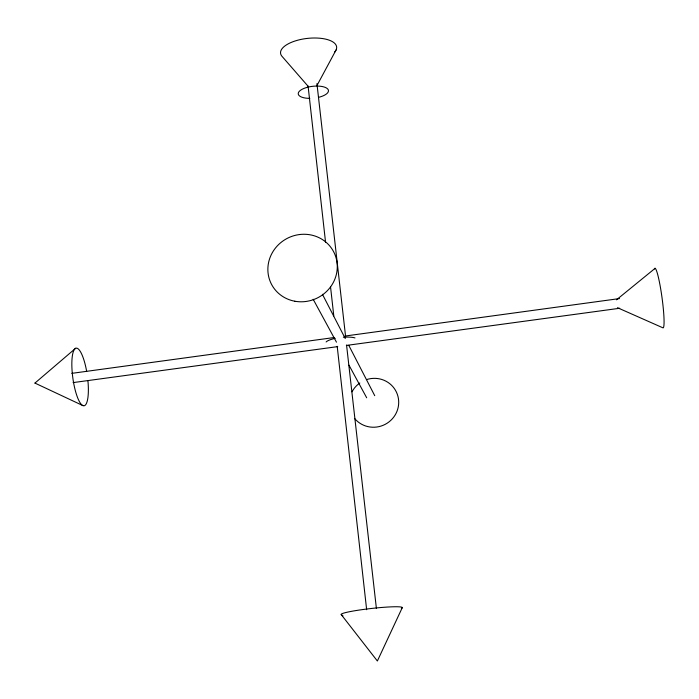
<?xml version="1.0" encoding="UTF-8"?>
<svg xmlns="http://www.w3.org/2000/svg" width="699" height="699" viewBox="0 0 699 699"><rect width="100%" height="100%" fill="white"/><g stroke="black" fill="none" stroke-linecap="round" stroke-linejoin="round"><path stroke-width="1.05" d="M402.309 607.562L377.373 661.001L341.217 614.561A30.765 2.56 -6.4 0 1 374.76 608.113A30.765 2.56 -6.4 0 1 401.383 608.331M316.962 85.54L336.062 49.987M34.95 383.078L75.675 348.251M616.474 299.827L655.146 268.302M71.805 373.353L334.262 337.521M345.061 336.044L619.489 298.578M73.098 382.598L337.713 346.617M346.354 345.437L619.69 308.268M617.453 307.7L662.704 327.726A30.074 3.058 82.2 0 0 661.839 296.359A30.074 3.058 82.2 0 0 654.421 268.888M34.95 383.087L82.849 405.569M341.217 614.561L342.956 615.845M308.381 86.589L282.213 56.558A28.213 11.752 -6.4 0 1 309.395 38.209A28.213 11.752 -6.4 0 1 334.41 52.338M313.169 299.259L336.481 342.178M348.984 365.184L366.687 397.792M322.431 294.288L345.28 338.569M348.766 345.341L374.734 395.678M316.935 83.618L345.577 336.359M346.555 345.035L376.412 608.541M308.084 86.056L325.551 242.203M330.522 286.669L333.799 315.948M337.198 346.302L366.652 609.72M326.136 341.968A15.806 3.853 -6.4 0 1 335.214 338.386M343.34 337.25A15.806 3.853 -6.4 0 1 354.996 337.923M309.814 98.367A15.203 5.95 -6.4 0 1 300.57 90.232A15.203 5.95 -6.4 0 1 325.131 87.349A15.203 5.95 -6.4 0 1 318.499 97.353M366.521 379.609A24.902 24.316 -27.9 0 1 396.42 392.104A24.902 24.316 -27.9 0 1 387.141 423.218A24.902 24.316 -27.9 0 1 354.847 418.753M352.008 391.833A24.902 24.316 -27.9 0 1 359.784 383M87.934 380.868A29.096 7.34 82.2 0 1 79.363 401.523A29.096 7.34 82.2 0 1 72.862 353.248A29.096 7.34 82.2 0 1 86.659 371.379M294.821 301.225A35.072 33.395 -27.9 0 0 335.756 256.813A35.072 33.395 -27.9 0 0 277.154 246.057A35.072 33.395 -27.9 0 0 294.821 301.225"/></g></svg>
